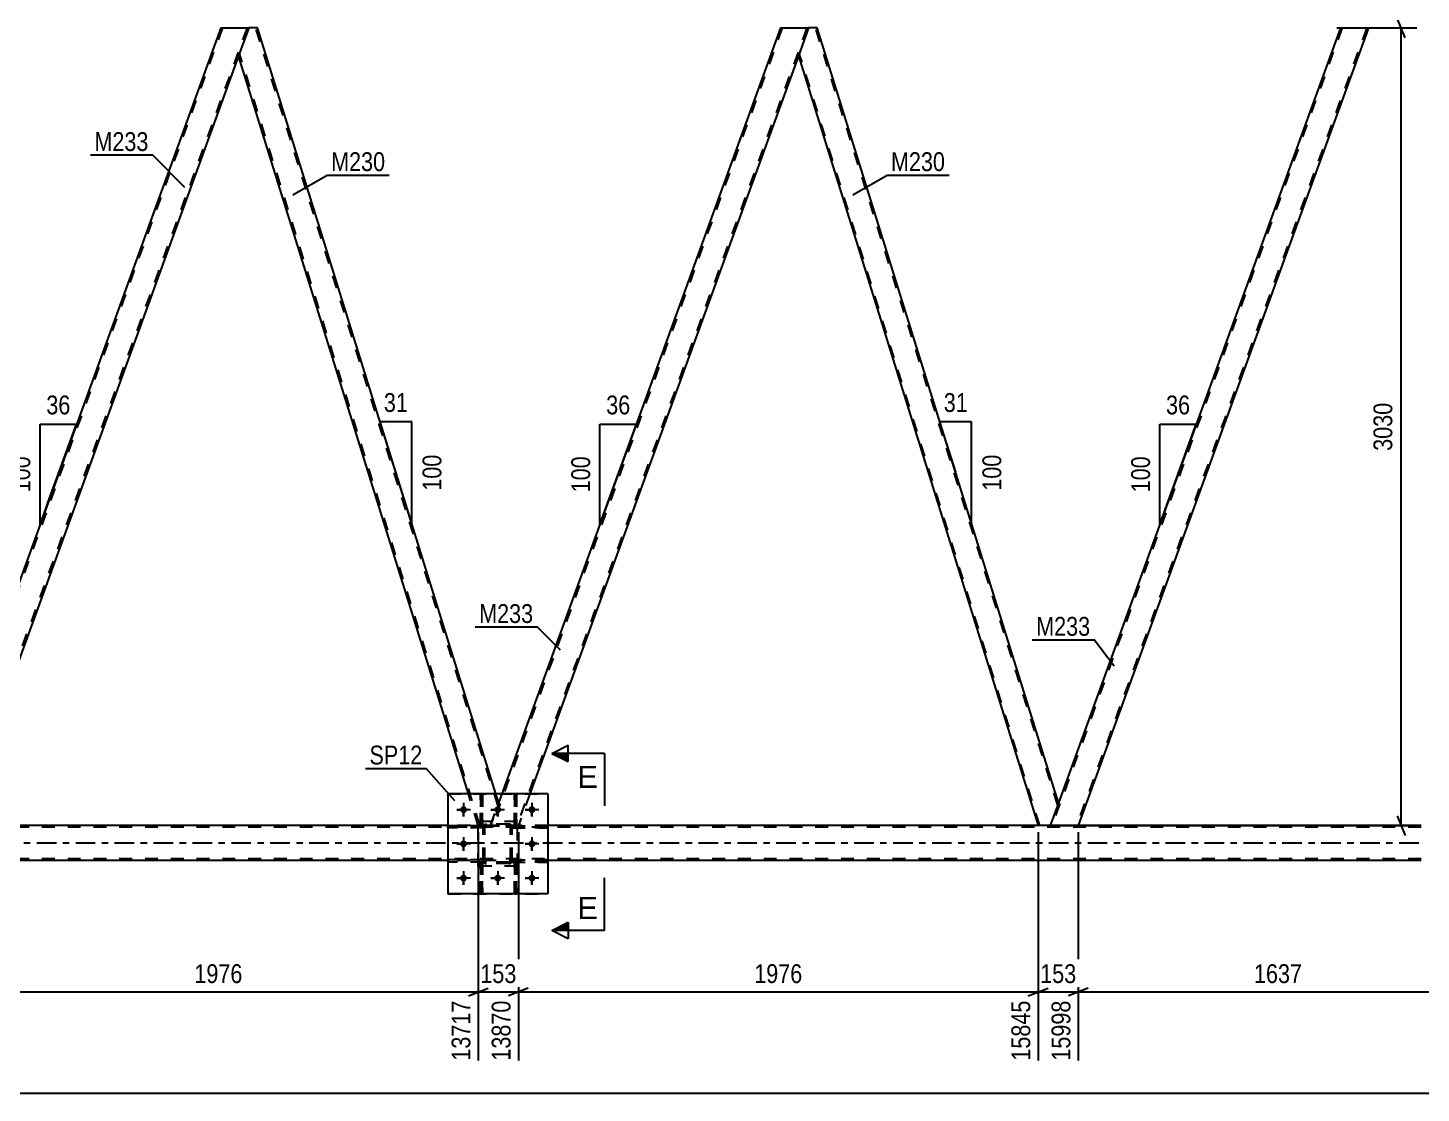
# Model space of a CAD drawing. Header units: millimetres. Extents: x 0 to 841, y 0 to 594.
# Drawn here: x 514.8 to 726.7, y 279.2 to 441 of the extents above; entities that cross this region are included whole.
import ezdxf

# ---------------------------------------------------------------- set-up
doc = ezdxf.new("R2010")
doc.units = ezdxf.units.MM
doc.linetypes.add('DXK_LINE_DOT2', pattern=[3.9198, 1.9599, -1.9599])
doc.linetypes.add('DXK_LINE_DOT3', pattern=[5.9187, 2.979, -0.9799, 0.9799, -0.9799])
doc.styles.add('Arial', font='ARIAL.TTF', dxfattribs={"height": 0.2})
doc.styles.add('Arial Narrow', font='ARIALN.TTF', dxfattribs={"height": 0.2})

# ---------------------------------------------------------------- blocks, each defined once
blk = doc.blocks.new('Part-247305199-4695 - 4629')
at = {"color": 7, "linetype": 'DXK_LINE_DOT2'}
for p, q in [((584.4, 320), (584.58, 320.03)), ((584.58, 320.03), (584.4, 320)), ((588.02, 320.03), (584.58, 320.03)), ((588.02, 320.03), (588.2, 320)), ((588.2, 320), (588.02, 320.03)), ((584.1, 319.55), (584.14, 319.74)), ((584.14, 319.74), (584.1, 319.55)), ((584.1, 314.51), (584.1, 319.55)), ((584.34, 319.55), (584.36, 319.65)), ((584.34, 314.51), (584.34, 319.55)), ((584.36, 319.65), (584.41, 319.72)), ((584.41, 319.72), (584.49, 319.77)), ((584.49, 319.77), (584.58, 319.79)), ((584.58, 319.79), (588.02, 319.79)), ((588.02, 319.79), (588.11, 319.77)), ((588.11, 319.77), (588.19, 319.72)), ((588.19, 319.72), (588.24, 319.65)), ((588.24, 319.65), (588.26, 319.55)), ((588.26, 314.51), (588.26, 319.55)), ((588.46, 319.74), (588.5, 319.55)), ((588.5, 319.55), (588.46, 319.74)), ((588.5, 314.51), (588.5, 319.55)), ((584.14, 314.33), (584.1, 314.51)), ((584.1, 314.51), (584.14, 314.33)), ((584.36, 314.42), (584.34, 314.51)), ((584.41, 314.34), (584.36, 314.42)), ((584.58, 314.03), (584.4, 314.07)), ((584.4, 314.07), (584.58, 314.03)), ((584.49, 314.29), (584.41, 314.34)), ((584.58, 314.27), (584.49, 314.29)), ((588.02, 314.27), (584.58, 314.27)), ((588.02, 314.03), (584.58, 314.03)), ((588.11, 314.29), (588.02, 314.27)), ((588.2, 314.07), (588.02, 314.03)), ((588.02, 314.03), (588.2, 314.07)), ((588.19, 314.34), (588.11, 314.29)), ((588.24, 314.42), (588.19, 314.34)), ((588.26, 314.51), (588.24, 314.42)), ((588.5, 314.51), (588.46, 314.33)), ((588.46, 314.33), (588.5, 314.51))]:
    blk.add_line(p, q, dxfattribs=at)
at = {"color": 7, "linetype": 'DXK_LINE_DOT3'}
blk.add_line((586.3, 317.03), (586.3, 317.03), dxfattribs=at)
at = {"color": 7, "linetype": 'DXK_LINE_DOT2'}
for centre, start, end in [((584.58, 319.55), 112.5, 157.5), ((584.58, 319.55), 112.5, 157.5), ((588.02, 319.55), 22.5, 67.5), ((588.02, 319.55), 22.5, 67.5), ((584.58, 314.51), 202.5, 247.5), ((584.58, 314.51), 202.5, 247.5), ((588.02, 314.51), 292.5, 337.5), ((588.02, 314.51), 292.5, 337.5)]:
    blk.add_arc(centre, 0.48, start, end, dxfattribs=at)
blk = doc.blocks.new('Part-247305199-4654 - 4629')
at = {"color": 7, "linetype": 'DXK_LINE_DOT2'}
for p, q in [((584.1, 314.59), (578.7, 314.59)), ((578.7, 314.59), (578.7, 314.27)), ((584.1, 314.27), (578.7, 314.27)), ((583.5, 314.27), (583.5, 314.59)), ((584.1, 314.27), (584.1, 314.59))]:
    blk.add_line(p, q, dxfattribs=at)
blk = doc.blocks.new('Part-247305199-4666 - 4629')
at = {"color": 7, "linetype": 'DXK_LINE_DOT2'}
for p, q in [((584.4, 320), (584.58, 320.03)), ((584.58, 320.03), (584.4, 320)), ((588.02, 320.03), (584.58, 320.03)), ((588.02, 320.03), (588.2, 320)), ((588.2, 320), (588.02, 320.03)), ((584.1, 319.55), (584.14, 319.74)), ((584.14, 319.74), (584.1, 319.55)), ((584.1, 314.51), (584.1, 319.55)), ((584.34, 319.55), (584.36, 319.65)), ((584.34, 314.51), (584.34, 319.55)), ((584.36, 319.65), (584.41, 319.72)), ((584.41, 319.72), (584.49, 319.77)), ((584.49, 319.77), (584.58, 319.79)), ((584.58, 319.79), (588.02, 319.79)), ((588.02, 319.79), (588.11, 319.77)), ((588.11, 319.77), (588.19, 319.72)), ((588.19, 319.72), (588.24, 319.65)), ((588.24, 319.65), (588.26, 319.55)), ((588.26, 314.51), (588.26, 319.55)), ((588.46, 319.74), (588.5, 319.55)), ((588.5, 319.55), (588.46, 319.74)), ((588.5, 314.51), (588.5, 319.55)), ((584.14, 314.33), (584.1, 314.51)), ((584.1, 314.51), (584.14, 314.33)), ((584.36, 314.42), (584.34, 314.51)), ((584.41, 314.34), (584.36, 314.42)), ((584.58, 314.03), (584.4, 314.07)), ((584.4, 314.07), (584.58, 314.03)), ((584.49, 314.29), (584.41, 314.34)), ((584.58, 314.27), (584.49, 314.29)), ((588.02, 314.27), (584.58, 314.27)), ((588.02, 314.03), (584.58, 314.03)), ((588.11, 314.29), (588.02, 314.27)), ((588.2, 314.07), (588.02, 314.03)), ((588.02, 314.03), (588.2, 314.07)), ((588.19, 314.34), (588.11, 314.29)), ((588.24, 314.42), (588.19, 314.34)), ((588.26, 314.51), (588.24, 314.42)), ((588.5, 314.51), (588.46, 314.33)), ((588.46, 314.33), (588.5, 314.51))]:
    blk.add_line(p, q, dxfattribs=at)
at = {"color": 7, "linetype": 'DXK_LINE_DOT3'}
blk.add_line((586.3, 317.03), (586.3, 317.03), dxfattribs=at)
at = {"color": 7, "linetype": 'DXK_LINE_DOT2'}
for centre, start, end in [((584.58, 319.55), 112.5, 157.5), ((584.58, 319.55), 112.5, 157.5), ((588.02, 319.55), 22.5, 67.5), ((588.02, 319.55), 22.5, 67.5), ((584.58, 314.51), 202.5, 247.5), ((584.58, 314.51), 202.5, 247.5), ((588.02, 314.51), 292.5, 337.5), ((588.02, 314.51), 292.5, 337.5)]:
    blk.add_arc(centre, 0.48, start, end, dxfattribs=at)
blk = doc.blocks.new('Part-247305199-4667 - 4629')
at = {"color": 7, "linetype": 'DXK_LINE_DOT2'}
for p, q in [((589.3, 320.43), (583.3, 320.43)), ((583.3, 313.63), (583.3, 320.43)), ((589.3, 313.63), (589.3, 320.43)), ((589.3, 313.63), (583.3, 313.63))]:
    blk.add_line(p, q, dxfattribs=at)
blk = doc.blocks.new('Part-247305199-4684 - 4629')
at = {"color": 7, "linetype": 'DXK_LINE_DOT2'}
for p, q in [((583.65, 309.43), (583.65, 314.27)), ((583.65, 314.27), (583.97, 314.27)), ((583.65, 313.67), (583.97, 313.67)), ((583.97, 314.27), (583.97, 309.43)), ((583.97, 309.43), (583.65, 309.43))]:
    blk.add_line(p, q, dxfattribs=at)
blk = doc.blocks.new('Part-247305199-4687 - 4629')
at = {"color": 7, "linetype": 'DXK_LINE_DOT2'}
for p, q in [((588.85, 309.43), (588.85, 314.27)), ((588.85, 314.27), (589.17, 314.27)), ((588.85, 313.67), (589.17, 313.67)), ((589.17, 314.27), (589.17, 309.43)), ((589.17, 309.43), (588.85, 309.43))]:
    blk.add_line(p, q, dxfattribs=at)
blk = doc.blocks.new('Part-247305199-4690 - 4629')
at = {"color": 7, "linetype": 'DXK_LINE_DOT2'}
for p, q in [((583.65, 319.79), (583.65, 324.63)), ((583.65, 324.63), (583.97, 324.63)), ((583.97, 324.63), (583.97, 319.79)), ((583.65, 320.39), (583.97, 320.39)), ((583.97, 319.79), (583.65, 319.79))]:
    blk.add_line(p, q, dxfattribs=at)
blk = doc.blocks.new('Part-247305199-4693 - 4629')
at = {"color": 7, "linetype": 'DXK_LINE_DOT2'}
for p, q in [((588.85, 319.79), (588.85, 324.63)), ((588.85, 324.63), (589.17, 324.63)), ((589.17, 324.63), (589.17, 319.79)), ((588.85, 320.39), (589.17, 320.39)), ((589.17, 319.79), (588.85, 319.79))]:
    blk.add_line(p, q, dxfattribs=at)
blk = doc.blocks.new('Part-247305199-4694 - 4629')
at = {"color": 7, "linetype": 'DXK_LINE_DOT2'}
for p, q in [((589.3, 320.43), (583.3, 320.43)), ((583.3, 313.63), (583.3, 320.43)), ((589.3, 313.63), (589.3, 320.43)), ((589.3, 313.63), (583.3, 313.63))]:
    blk.add_line(p, q, dxfattribs=at)
blk = doc.blocks.new('Part-247305199-4746 - 4629')
at = {"color": 7, "linetype": 'DXK_LINE_DOT2'}
for p, q in [((589.17, 314.27), (588.85, 314.27)), ((588.85, 314.27), (588.85, 309.43)), ((588.85, 313.67), (589.17, 313.67)), ((589.17, 309.43), (589.17, 314.27)), ((588.85, 309.43), (589.17, 309.43))]:
    blk.add_line(p, q, dxfattribs=at)
blk = doc.blocks.new('Part-247305199-4902 - 4629')
at = {"color": 7, "linetype": 'DXK_LINE_DOT2'}
for p, q in [((583.97, 314.27), (583.65, 314.27)), ((583.65, 314.27), (583.65, 309.43)), ((583.65, 313.67), (583.97, 313.67)), ((583.97, 309.43), (583.97, 314.27)), ((583.65, 309.43), (583.97, 309.43))]:
    blk.add_line(p, q, dxfattribs=at)
blk = doc.blocks.new('Bolt-247305199-4782 - 4629')
at = {"color": 1, "linetype": 'Continuous'}
for p, q in [((580.06, 322.23), (580.75, 322.23)), ((581.1, 323.27), (581.1, 322.58)), ((582.14, 322.23), (581.45, 322.23)), ((585.26, 322.23), (585.95, 322.23)), ((586.3, 323.27), (586.3, 322.58)), ((587.34, 322.23), (586.65, 322.23)), ((590.46, 322.23), (591.15, 322.23)), ((591.5, 323.27), (591.5, 322.58)), ((592.54, 322.23), (591.85, 322.23)), ((581.1, 321.19), (581.1, 321.89)), ((586.3, 321.19), (586.3, 321.89)), ((591.5, 321.19), (591.5, 321.89)), ((581.1, 318.07), (581.1, 317.38)), ((591.5, 318.07), (591.5, 317.38)), ((580.06, 317.03), (580.75, 317.03)), ((581.1, 315.99), (581.1, 316.69)), ((582.14, 317.03), (581.45, 317.03)), ((590.46, 317.03), (591.15, 317.03)), ((591.5, 315.99), (591.5, 316.69)), ((592.54, 317.03), (591.85, 317.03)), ((580.06, 311.83), (580.75, 311.83)), ((581.1, 312.87), (581.1, 312.18)), ((581.1, 310.79), (581.1, 311.49)), ((582.14, 311.83), (581.45, 311.83)), ((585.26, 311.83), (585.95, 311.83)), ((586.3, 312.87), (586.3, 312.18)), ((586.3, 310.79), (586.3, 311.49)), ((587.34, 311.83), (586.65, 311.83)), ((590.46, 311.83), (591.15, 311.83)), ((591.5, 312.87), (591.5, 312.18)), ((591.5, 310.79), (591.5, 311.49)), ((592.54, 311.83), (591.85, 311.83))]:
    blk.add_line(p, q, dxfattribs=at)
blk = doc.blocks.new('Bolt-247305199-4783 - 4629')
at = {"linetype": 'Continuous'}
for points in [[(581.62, 322.23, -1), (580.58, 322.23, -1)], [(586.82, 322.23, -1), (585.78, 322.23, -1)], [(592.02, 322.23, -1), (590.98, 322.23, -1)], [(581.62, 317.03, -1), (580.58, 317.03, -1)], [(592.02, 317.03, -1), (590.98, 317.03, -1)], [(581.62, 311.83, -1), (580.58, 311.83, -1)], [(586.82, 311.83, -1), (585.78, 311.83, -1)], [(592.02, 311.83, -1), (590.98, 311.83, -1)]]:
    blk.add_hatch(color=1, dxfattribs=at).paths.add_polyline_path(points)
at = {"color": 1, "linetype": 'Continuous'}
for p, q in [((582.14, 322.23), (580.06, 322.23)), ((581.1, 323.27), (581.1, 321.19)), ((587.34, 322.23), (585.26, 322.23)), ((586.3, 323.27), (586.3, 321.19)), ((592.54, 322.23), (590.46, 322.23)), ((591.5, 323.27), (591.5, 321.19)), ((581.1, 318.07), (581.1, 315.99)), ((591.5, 318.07), (591.5, 315.99)), ((582.14, 317.03), (580.06, 317.03)), ((592.54, 317.03), (590.46, 317.03)), ((582.14, 311.83), (580.06, 311.83)), ((581.1, 312.87), (581.1, 310.79)), ((587.34, 311.83), (585.26, 311.83)), ((586.3, 312.87), (586.3, 310.79)), ((592.54, 311.83), (590.46, 311.83)), ((591.5, 312.87), (591.5, 310.79))]:
    blk.add_line(p, q, dxfattribs=at)
blk = doc.blocks.new('Part-247305199-4790 - 4629')
at = {"color": 7, "linetype": 'DXK_LINE_DOT2'}
for p, q in [((588.5, 319.47), (588.5, 319.79)), ((588.5, 319.79), (593.9, 319.79)), ((593.9, 319.47), (588.5, 319.47)), ((589.1, 319.47), (589.1, 319.79)), ((593.9, 319.79), (593.9, 319.47))]:
    blk.add_line(p, q, dxfattribs=at)
blk = doc.blocks.new('Part-247305199-4904 - 4629')
at = {"color": 7, "linetype": 'DXK_LINE_DOT2'}
for p, q in [((593.9, 314.59), (588.5, 314.59)), ((588.5, 314.59), (588.5, 314.27)), ((588.5, 314.27), (593.9, 314.27)), ((589.1, 314.27), (589.1, 314.59)), ((593.9, 314.27), (593.9, 314.59))]:
    blk.add_line(p, q, dxfattribs=at)
blk = doc.blocks.new('Part-247305199-4791 - 4629')
at = {"color": 7, "linetype": 'DXK_LINE_DOT2'}
for p, q in [((588.5, 314.27), (588.5, 314.59)), ((588.5, 314.59), (593.9, 314.59)), ((593.9, 314.27), (588.5, 314.27)), ((589.1, 314.27), (589.1, 314.59)), ((593.9, 314.59), (593.9, 314.27))]:
    blk.add_line(p, q, dxfattribs=at)
blk = doc.blocks.new('Part-247305199-4792 - 4629')
at = {"color": 7, "linetype": 'DXK_LINE_DOT2'}
for p, q in [((584.1, 319.79), (578.7, 319.79)), ((578.7, 319.47), (578.7, 319.79)), ((584.1, 319.47), (578.7, 319.47)), ((583.5, 319.47), (583.5, 319.79)), ((584.1, 319.79), (584.1, 319.47))]:
    blk.add_line(p, q, dxfattribs=at)
blk = doc.blocks.new('Part-247305199-4914 - 4629')
at = {"color": 2, "linetype": 'Continuous'}
for p, q in [((548.43, 441.03), (546.88, 436.78)), ((549.74, 441.03), (548.43, 441.03)), ((586.03, 324.63), (549.74, 441.03)), ((581.84, 324.63), (546.88, 436.78))]:
    blk.add_line(p, q, dxfattribs=at)
at = {"color": 7, "linetype": 'DXK_LINE_DOT2'}
for p, q in [((586.31, 322.91), (549.49, 441.03)), ((583.59, 319.81), (547.02, 437.15)), ((583.34, 319.81), (581.84, 324.63)), ((586.45, 323.28), (586.03, 324.63)), ((585.18, 319.81), (586.45, 323.28)), ((583.34, 319.81), (585.18, 319.81))]:
    blk.add_line(p, q, dxfattribs=at)
blk = doc.blocks.new('Part-247305199-4793 - 4629')
at = {"color": 7, "linetype": 'DXK_LINE_DOT2'}
for p, q in [((584.1, 314.59), (578.7, 314.59)), ((578.7, 314.27), (578.7, 314.59)), ((584.1, 314.27), (578.7, 314.27)), ((583.5, 314.27), (583.5, 314.59)), ((584.1, 314.59), (584.1, 314.27))]:
    blk.add_line(p, q, dxfattribs=at)
blk = doc.blocks.new('Part-247305199-4796 - 4629')
at = {"color": 7, "linetype": 'DXK_LINE_DOT2'}
for p, q in [((588.85, 324.63), (588.85, 319.79)), ((589.17, 324.63), (588.85, 324.63)), ((589.17, 319.79), (589.17, 324.63)), ((588.85, 320.39), (589.17, 320.39)), ((588.85, 319.79), (589.17, 319.79))]:
    blk.add_line(p, q, dxfattribs=at)
blk = doc.blocks.new('Part-247305199-4799 - 4629')
at = {"color": 7, "linetype": 'DXK_LINE_DOT2'}
for p, q in [((583.65, 324.63), (583.65, 319.79)), ((583.97, 324.63), (583.65, 324.63)), ((583.97, 319.79), (583.97, 324.63)), ((583.65, 320.39), (583.97, 320.39)), ((583.65, 319.79), (583.97, 319.79))]:
    blk.add_line(p, q, dxfattribs=at)
blk = doc.blocks.new('Part-247305199-4804 - 4629')
at = {"color": 7, "linetype": 'DXK_LINE_DOT2'}
for p, q in [((726.7, 319.57), (66.38, 319.57)), ((593.9, 319.81), (578.7, 319.81)), ((726.7, 314.77), (66.38, 314.77)), ((593.9, 314.53), (578.7, 314.53))]:
    blk.add_line(p, q, dxfattribs=at)
at = {"color": 2, "linetype": 'Continuous'}
for p, q in [((578.7, 319.81), (338.49, 319.81)), ((726.7, 319.81), (593.9, 319.81)), ((578.7, 314.53), (338.49, 314.53)), ((726.7, 314.53), (593.9, 314.53))]:
    blk.add_line(p, q, dxfattribs=at)
at = {"color": 7, "linetype": 'DXK_LINE_DOT3'}
blk.add_line((66.38, 317.17), (726.7, 317.17), dxfattribs=at)
blk = doc.blocks.new('Part-247305199-4815 - 4629')
at = {"color": 7, "linetype": 'DXK_LINE_DOT2'}
for p, q in [((578.7, 324.63), (593.9, 324.63)), ((578.7, 324.63), (578.7, 309.43)), ((593.9, 324.63), (593.9, 309.43)), ((578.7, 309.43), (593.9, 309.43))]:
    blk.add_line(p, q, dxfattribs=at)
blk = doc.blocks.new('Part-247305199-4820 - 4629')
at = {"color": 2, "linetype": 'Continuous'}
for p, q in [((593.9, 324.63), (578.7, 324.63)), ((578.7, 324.63), (578.7, 309.43)), ((593.9, 324.63), (593.9, 309.43)), ((593.9, 309.43), (578.7, 309.43))]:
    blk.add_line(p, q, dxfattribs=at)
blk = doc.blocks.new('Part-247305199-4848 - 4629')
at = {"color": 7, "linetype": 'DXK_LINE_DOT2'}
for p, q in [((714.69, 441.03), (670.57, 319.81)), ((718.44, 441.03), (674.32, 319.81)), ((671.58, 323.28), (670.32, 319.81)), ((674.57, 319.81), (670.32, 319.81))]:
    blk.add_line(p, q, dxfattribs=at)
at = {"color": 2, "linetype": 'Continuous'}
for p, q in [((714.44, 441.03), (671.58, 323.28)), ((718.7, 441.03), (674.57, 319.81)), ((714.44, 441.03), (718.7, 441.03))]:
    blk.add_line(p, q, dxfattribs=at)
blk = doc.blocks.new('Part-247305199-4853 - 4629')
at = {"color": 2, "linetype": 'Continuous'}
for p, q in [((633.56, 441.03), (632.01, 436.78)), ((634.88, 441.03), (633.56, 441.03)), ((671.58, 323.28), (634.88, 441.03)), ((632.01, 436.78), (668.47, 319.81)), ((671.31, 322.54), (670.32, 319.81)), ((671.58, 323.28), (671.31, 322.54))]:
    blk.add_line(p, q, dxfattribs=at)
at = {"color": 7, "linetype": 'DXK_LINE_DOT2'}
for p, q in [((671.45, 322.91), (634.63, 441.03)), ((668.72, 319.81), (632.15, 437.15)), ((671.56, 323.22), (671.31, 322.54)), ((670.32, 319.81), (668.47, 319.81))]:
    blk.add_line(p, q, dxfattribs=at)
blk = doc.blocks.new('Part-247305199-4872 - 4629')
at = {"color": 7, "linetype": 'DXK_LINE_DOT2'}
for p, q in [((629.56, 441.03), (585.44, 319.81)), ((633.31, 441.03), (589.19, 319.81)), ((633.56, 441.03), (632.01, 436.78)), ((586.94, 324.63), (585.18, 319.81)), ((591.2, 324.63), (589.44, 319.81)), ((589.44, 319.81), (585.18, 319.81))]:
    blk.add_line(p, q, dxfattribs=at)
at = {"color": 2, "linetype": 'Continuous'}
for p, q in [((629.3, 441.03), (586.94, 324.63)), ((629.3, 441.03), (633.56, 441.03)), ((632.01, 436.78), (591.2, 324.63))]:
    blk.add_line(p, q, dxfattribs=at)
blk = doc.blocks.new('Part-247305199-4903 - 4629')
at = {"color": 7, "linetype": 'DXK_LINE_DOT2'}
for p, q in [((593.9, 319.79), (588.5, 319.79)), ((588.5, 319.79), (588.5, 319.47)), ((588.5, 319.47), (593.9, 319.47)), ((589.1, 319.47), (589.1, 319.79)), ((593.9, 319.47), (593.9, 319.79))]:
    blk.add_line(p, q, dxfattribs=at)
blk = doc.blocks.new('Part-247305199-4905 - 4629')
at = {"color": 7, "linetype": 'DXK_LINE_DOT2'}
for p, q in [((584.1, 319.79), (578.7, 319.79)), ((578.7, 319.79), (578.7, 319.47)), ((584.1, 319.47), (578.7, 319.47)), ((583.5, 319.47), (583.5, 319.79)), ((584.1, 319.47), (584.1, 319.79))]:
    blk.add_line(p, q, dxfattribs=at)
blk = doc.blocks.new('Part-247305199-4919 - 4629')
at = {"color": 7, "linetype": 'DXK_LINE_DOT2'}
for p, q in [((544.43, 441.03), (500.31, 319.81)), ((548.17, 441.03), (504.05, 319.81)), ((548.43, 441.03), (546.88, 436.78)), ((501.31, 323.28), (500.05, 319.81)), ((504.31, 319.81), (500.05, 319.81))]:
    blk.add_line(p, q, dxfattribs=at)
at = {"color": 2, "linetype": 'Continuous'}
for p, q in [((544.17, 441.03), (501.31, 323.28)), ((544.17, 441.03), (548.43, 441.03)), ((546.88, 436.78), (504.31, 319.81))]:
    blk.add_line(p, q, dxfattribs=at)
blk = doc.blocks.new('StraightDimension-247305199-54462 - 4629')
at = {"color": 7, "linetype": 'Continuous'}
for p, q in [((674.57, 318.81), (674.57, 284.09)), ((735.32, 313.53), (735.32, 284.09)), ((676.07, 295.13), (673.07, 293.93)), ((674.57, 294.53), (735.32, 294.53)), ((733.82, 293.93), (736.82, 295.13))]:
    blk.add_line(p, q, dxfattribs=at)
at = {"color": 0}
blk.add_wipeout([(709.2, 295.28), (709.2, 299.48), (700.69, 299.48), (700.69, 295.28)], dxfattribs=at)
at = {"color": 0, "linetype": 'Continuous'}
blk.add_wipeout([(734.72, 293.83), (730.52, 293.83), (730.52, 283.49), (734.72, 283.49)], dxfattribs=at)
at = {"color": 3, "style": 'Arial Narrow'}
blk.add_text('1637', height=2.863, dxfattribs=at).set_placement((701.29, 295.88))
at = {"color": 3, "linetype": 'Continuous', "style": 'Arial Narrow'}
blk.add_text('17635', height=2.863, rotation=90.0002, dxfattribs=at).set_placement((734.12, 284.09))
blk = doc.blocks.new('AngleDimension-247305199-54437 - 4629')
at = {"color": 7, "linetype": 'Continuous'}
for p, q in [((686.98, 380.8), (692.52, 380.8)), ((686.98, 365.58), (692.52, 380.8)), ((686.98, 365.58), (686.98, 380.8)), ((688.17, 368.86), (692.52, 380.8))]:
    blk.add_line(p, q, dxfattribs=at)
at = {"color": 0}
for points in [[(692.18, 381.7), (692.18, 385.9), (687.32, 385.9), (687.32, 381.7)], [(686.08, 376.53), (681.88, 376.53), (681.88, 369.85), (686.08, 369.85)]]:
    blk.add_wipeout(points, dxfattribs=at)
at = {"color": 3, "style": 'Arial Narrow'}
blk.add_text('36', height=2.863, dxfattribs=at).set_placement((687.92, 382.3))
blk.add_text('100', height=2.863, rotation=90.0002, dxfattribs=at).set_placement((685.48, 370.45))
blk = doc.blocks.new('AngleDimension-247305199-54407 - 4629')
at = {"color": 7, "linetype": 'Continuous'}
for p, q in [((655.93, 373.51), (653.54, 381.17)), ((658.36, 381.17), (653.54, 381.17)), ((658.36, 365.71), (653.54, 381.17)), ((658.36, 365.71), (658.36, 381.17))]:
    blk.add_line(p, q, dxfattribs=at)
at = {"color": 0}
for points in [[(658.37, 382.07), (658.37, 386.27), (653.52, 386.27), (653.52, 382.07)], [(663.46, 376.78), (659.26, 376.78), (659.26, 370.1), (663.46, 370.1)]]:
    blk.add_wipeout(points, dxfattribs=at)
at = {"color": 3, "style": 'Arial Narrow'}
blk.add_text('31', height=2.863, dxfattribs=at).set_placement((654.12, 382.67))
blk.add_text('100', height=2.863, rotation=90.0002, dxfattribs=at).set_placement((662.86, 370.7))
blk = doc.blocks.new('StraightDimension-247305199-54463 - 4629')
at = {"color": 7, "linetype": 'Continuous'}
for p, q in [((668.47, 318.81), (668.47, 284.09)), ((674.57, 318.81), (674.57, 284.09)), ((666.97, 293.93), (669.97, 295.13)), ((668.47, 294.53), (674.57, 294.53)), ((676.07, 295.13), (673.07, 293.93))]:
    blk.add_line(p, q, dxfattribs=at)
at = {"color": 0}
blk.add_wipeout([(674.87, 295.28), (674.87, 299.48), (668.18, 299.48), (668.18, 295.28)], dxfattribs=at)
at = {"color": 0, "linetype": 'Continuous'}
blk.add_wipeout([(673.97, 293.83), (669.77, 293.83), (669.77, 283.49), (673.97, 283.49)], dxfattribs=at)
at = {"color": 3, "style": 'Arial Narrow'}
blk.add_text('153', height=2.863, dxfattribs=at).set_placement((668.78, 295.88))
at = {"color": 3, "linetype": 'Continuous', "style": 'Arial Narrow'}
blk.add_text('15998', height=2.863, rotation=90.0002, dxfattribs=at).set_placement((673.37, 284.09))
blk = doc.blocks.new('StraightDimension-247305199-5794 - 4629')
at = {"color": 7, "linetype": 'Continuous'}
blk.add_line((57.12, 279.16), (781.63, 279.16), dxfattribs=at)
blk = doc.blocks.new('AngleDimension-247305199-54409 - 4629')
at = {"color": 7, "linetype": 'Continuous'}
for p, q in [((601.84, 380.8), (607.38, 380.8)), ((601.84, 365.58), (607.38, 380.8)), ((601.84, 365.58), (601.84, 380.8)), ((603.04, 368.86), (607.38, 380.8))]:
    blk.add_line(p, q, dxfattribs=at)
at = {"color": 0}
for points in [[(607.04, 381.7), (607.04, 385.9), (602.19, 385.9), (602.19, 381.7)], [(600.94, 376.53), (596.74, 376.53), (596.74, 369.85), (600.94, 369.85)]]:
    blk.add_wipeout(points, dxfattribs=at)
at = {"color": 3, "style": 'Arial Narrow'}
blk.add_text('36', height=2.863, dxfattribs=at).set_placement((602.79, 382.3))
blk.add_text('100', height=2.863, rotation=90.0002, dxfattribs=at).set_placement((600.34, 370.45))
blk = doc.blocks.new('StraightDimension-247305199-54464 - 4629')
at = {"color": 7, "linetype": 'Continuous'}
for p, q in [((589.44, 318.81), (589.44, 284.09)), ((668.47, 318.81), (668.47, 284.09)), ((590.94, 295.13), (587.94, 293.93)), ((589.44, 294.53), (668.47, 294.53)), ((666.97, 293.93), (669.97, 295.13))]:
    blk.add_line(p, q, dxfattribs=at)
at = {"color": 0}
blk.add_wipeout([(633.21, 295.28), (633.21, 299.48), (624.7, 299.48), (624.7, 295.28)], dxfattribs=at)
at = {"color": 0, "linetype": 'Continuous'}
blk.add_wipeout([(667.87, 293.83), (663.67, 293.83), (663.67, 283.49), (667.87, 283.49)], dxfattribs=at)
at = {"color": 3, "style": 'Arial Narrow'}
blk.add_text('1976', height=2.863, dxfattribs=at).set_placement((625.3, 295.88))
at = {"color": 3, "linetype": 'Continuous', "style": 'Arial Narrow'}
blk.add_text('15845', height=2.863, rotation=90.0002, dxfattribs=at).set_placement((667.27, 284.09))
blk = doc.blocks.new('StraightDimension-247305199-5021 - 4629')
at = {"color": 7, "linetype": 'Continuous'}
for p, q in [((713.9, 441.03), (726.07, 441.03)), ((724.27, 439.53), (723.07, 442.53)), ((723.67, 319.81), (723.67, 441.03)), ((723.07, 321.31), (724.27, 318.31)), ((669.78, 319.81), (726.07, 319.81))]:
    blk.add_line(p, q, dxfattribs=at)
at = {"color": 0}
blk.add_wipeout([(722.92, 384.68), (718.72, 384.68), (718.72, 376.16), (722.92, 376.16)], dxfattribs=at)
at = {"color": 3, "style": 'Arial Narrow'}
blk.add_text('3030', height=2.863, rotation=90.0002, dxfattribs=at).set_placement((722.32, 376.76))
blk = doc.blocks.new('AngleDimension-247305199-54379 - 4629')
at = {"color": 7, "linetype": 'Continuous'}
for p, q in [((570.79, 373.51), (568.4, 381.17)), ((573.22, 381.17), (568.4, 381.17)), ((573.22, 365.71), (568.4, 381.17)), ((573.22, 365.71), (573.22, 381.17))]:
    blk.add_line(p, q, dxfattribs=at)
at = {"color": 0}
for points in [[(573.24, 382.07), (573.24, 386.27), (568.38, 386.27), (568.38, 382.07)], [(578.32, 376.78), (574.12, 376.78), (574.12, 370.1), (578.32, 370.1)]]:
    blk.add_wipeout(points, dxfattribs=at)
at = {"color": 3, "style": 'Arial Narrow'}
blk.add_text('31', height=2.863, dxfattribs=at).set_placement((568.98, 382.67))
blk.add_text('100', height=2.863, rotation=90.0002, dxfattribs=at).set_placement((577.72, 370.7))
blk = doc.blocks.new('AngleDimension-247305199-54381 - 4629')
at = {"color": 7, "linetype": 'Continuous'}
for p, q in [((516.71, 380.8), (522.25, 380.8)), ((516.71, 365.58), (522.25, 380.8)), ((516.71, 365.58), (516.71, 380.8)), ((517.9, 368.86), (522.25, 380.8))]:
    blk.add_line(p, q, dxfattribs=at)
at = {"color": 0}
for points in [[(521.91, 381.7), (521.91, 385.9), (517.05, 385.9), (517.05, 381.7)], [(515.81, 376.53), (511.61, 376.53), (511.61, 369.85), (515.81, 369.85)]]:
    blk.add_wipeout(points, dxfattribs=at)
at = {"color": 3, "style": 'Arial Narrow'}
blk.add_text('36', height=2.863, dxfattribs=at).set_placement((517.65, 382.3))
blk.add_text('100', height=2.863, rotation=90.0002, dxfattribs=at).set_placement((515.21, 370.45))
blk = doc.blocks.new('StraightDimension-247305199-54465 - 4629')
at = {"color": 7, "linetype": 'Continuous'}
for p, q in [((583.34, 318.81), (583.34, 284.09)), ((589.44, 318.81), (589.44, 284.09)), ((581.84, 293.93), (584.84, 295.13)), ((583.34, 294.53), (589.44, 294.53)), ((590.94, 295.13), (587.94, 293.93))]:
    blk.add_line(p, q, dxfattribs=at)
at = {"color": 0}
blk.add_wipeout([(589.73, 295.28), (589.73, 299.48), (583.05, 299.48), (583.05, 295.28)], dxfattribs=at)
at = {"color": 0, "linetype": 'Continuous'}
blk.add_wipeout([(588.84, 293.83), (584.64, 293.83), (584.64, 283.49), (588.84, 283.49)], dxfattribs=at)
at = {"color": 3, "style": 'Arial Narrow'}
blk.add_text('153', height=2.863, dxfattribs=at).set_placement((583.65, 295.88))
at = {"color": 3, "linetype": 'Continuous', "style": 'Arial Narrow'}
blk.add_text('13870', height=2.863, rotation=90.0002, dxfattribs=at).set_placement((588.24, 284.09))
blk = doc.blocks.new('StraightDimension-247305199-54466 - 4629')
at = {"color": 7, "linetype": 'Continuous'}
for p, q in [((504.31, 318.81), (504.31, 284.09)), ((583.34, 318.81), (583.34, 284.09)), ((505.81, 295.13), (502.81, 293.93)), ((504.31, 294.53), (583.34, 294.53)), ((581.84, 293.93), (584.84, 295.13))]:
    blk.add_line(p, q, dxfattribs=at)
at = {"color": 0}
blk.add_wipeout([(548.08, 295.28), (548.08, 299.48), (539.57, 299.48), (539.57, 295.28)], dxfattribs=at)
at = {"color": 0, "linetype": 'Continuous'}
blk.add_wipeout([(582.74, 293.83), (578.54, 293.83), (578.54, 283.49), (582.74, 283.49)], dxfattribs=at)
at = {"color": 3, "style": 'Arial Narrow'}
blk.add_text('1976', height=2.863, dxfattribs=at).set_placement((540.17, 295.88))
at = {"color": 3, "linetype": 'Continuous', "style": 'Arial Narrow'}
blk.add_text('13717', height=2.863, rotation=90.0002, dxfattribs=at).set_placement((582.14, 284.09))
blk = doc.blocks.new('Mark-247305199-54201 - 4629')
at = {"color": 0}
blk.add_wipeout([(533.19, 422.32), (533.19, 425.32), (524.97, 425.32), (524.97, 422.32)], dxfattribs=at)
blk.add_wipeout([(533.19, 422.32), (533.19, 425.32), (524.97, 425.32), (524.97, 422.32)], dxfattribs=at)
at = {"color": 30, "linetype": 'Continuous'}
for p in [(524.37, 421.72), (538.74, 416.77)]:
    blk.add_line(p, (533.79, 421.72), dxfattribs=at)
at = {"color": 3, "style": 'Arial Narrow'}
blk.add_text('M233', height=2.863, dxfattribs=at).set_placement((524.97, 422.32))
blk = doc.blocks.new('Mark-247305199-4816 - 4629')
at = {"color": 0}
blk.add_wipeout([(574.82, 329.1), (574.82, 332.1), (566.79, 332.1), (566.79, 329.1)], dxfattribs=at)
blk.add_wipeout([(574.82, 329.1), (574.82, 332.1), (566.79, 332.1), (566.79, 329.1)], dxfattribs=at)
at = {"color": 30, "linetype": 'Continuous'}
for p in [(566.19, 328.5), (579.78, 323.56)]:
    blk.add_line(p, (575.42, 328.5), dxfattribs=at)
at = {"color": 3, "style": 'Arial Narrow'}
blk.add_text('SP12', height=2.863, dxfattribs=at).set_placement((566.79, 329.1))
blk = doc.blocks.new('SectionMark-247305199-6000 - 4629')
at = {"linetype": 'Continuous'}
for points in [[(597.02, 330.79), (597.02, 329.54), (594.52, 330.79)], [(597.02, 305.12), (597.02, 303.87), (594.52, 303.87)]]:
    blk.add_hatch(color=6, dxfattribs=at).paths.add_polyline_path(points)
at = {"color": 6, "linetype": 'Continuous'}
for p, q in [((594.52, 330.79), (597.02, 332.04)), ((602.52, 330.79), (594.52, 330.79)), ((594.52, 330.79), (597.02, 329.54)), ((597.02, 329.54), (597.02, 332.04)), ((594.52, 303.87), (597.02, 305.12)), ((597.02, 305.12), (597.02, 302.62)), ((602.52, 303.87), (594.52, 303.87)), ((597.02, 302.62), (594.52, 303.87))]:
    blk.add_line(p, q, dxfattribs=at)
at = {"color": 0, "linetype": 'Continuous'}
for points in [[(601.52, 325.54), (601.52, 329.04), (598.41, 329.04), (598.41, 325.54)], [(601.52, 305.62), (601.52, 309.12), (598.41, 309.12), (598.41, 305.62)]]:
    blk.add_wipeout(points, dxfattribs=at)
at = {"color": 6, "linetype": 'Continuous'}
for p, q in [((602.52, 330.79), (602.52, 322.79)), ((602.52, 303.87), (602.52, 311.87))]:
    blk.add_line(p, q, dxfattribs=at)
at = {"color": 3, "linetype": 'Continuous', "style": 'Arial'}
for p in [(598.41, 325.54), (598.41, 305.62)]:
    blk.add_text('E', height=3.34, dxfattribs=at).set_placement(p)
blk = doc.blocks.new('Mark-247305199-54189 - 4629')
at = {"color": 0}
blk.add_wipeout([(676.4, 348.66), (676.4, 351.66), (668.17, 351.66), (668.17, 348.66)], dxfattribs=at)
blk.add_wipeout([(676.4, 348.66), (676.4, 351.66), (668.17, 351.66), (668.17, 348.66)], dxfattribs=at)
at = {"color": 30, "linetype": 'Continuous'}
for p in [(667.57, 348.06), (680.01, 344.06)]:
    blk.add_line(p, (677, 348.06), dxfattribs=at)
at = {"color": 3, "style": 'Arial Narrow'}
blk.add_text('M233', height=2.863, dxfattribs=at).set_placement((668.17, 348.66))
blk = doc.blocks.new('Mark-247305199-54192 - 4629')
at = {"color": 0}
blk.add_wipeout([(654.32, 419.27), (654.32, 422.27), (646.09, 422.27), (646.09, 419.27)], dxfattribs=at)
blk.add_wipeout([(654.32, 419.27), (654.32, 422.27), (646.09, 422.27), (646.09, 419.27)], dxfattribs=at)
at = {"color": 30, "linetype": 'Continuous'}
for p, q in [((640.3, 415.67), (645.49, 418.67)), ((645.49, 418.67), (654.92, 418.67))]:
    blk.add_line(p, q, dxfattribs=at)
at = {"color": 3, "style": 'Arial Narrow'}
blk.add_text('M230', height=2.863, dxfattribs=at).set_placement((646.09, 419.27))
blk = doc.blocks.new('Mark-247305199-54195 - 4629')
at = {"color": 0}
blk.add_wipeout([(591.69, 350.6), (591.69, 353.6), (583.47, 353.6), (583.47, 350.6)], dxfattribs=at)
blk.add_wipeout([(591.69, 350.6), (591.69, 353.6), (583.47, 353.6), (583.47, 350.6)], dxfattribs=at)
at = {"color": 30, "linetype": 'Continuous'}
for p in [(582.87, 350), (595.83, 346.47)]:
    blk.add_line(p, (592.29, 350), dxfattribs=at)
at = {"color": 3, "style": 'Arial Narrow'}
blk.add_text('M233', height=2.863, dxfattribs=at).set_placement((583.47, 350.6))
blk = doc.blocks.new('Mark-247305199-54198 - 4629')
at = {"color": 0}
blk.add_wipeout([(569.18, 419.27), (569.18, 422.27), (560.96, 422.27), (560.96, 419.27)], dxfattribs=at)
blk.add_wipeout([(569.18, 419.27), (569.18, 422.27), (560.96, 422.27), (560.96, 419.27)], dxfattribs=at)
at = {"color": 30, "linetype": 'Continuous'}
for p, q in [((555.16, 415.67), (560.36, 418.67)), ((560.36, 418.67), (569.78, 418.67))]:
    blk.add_line(p, q, dxfattribs=at)
at = {"color": 3, "style": 'Arial Narrow'}
blk.add_text('M230', height=2.863, dxfattribs=at).set_placement((560.96, 419.27))

msp = doc.modelspace()

# ---------------------------------------------------------------- block references
for name in ['Part-247305199-4919 - 4629', 'Part-247305199-4914 - 4629', 'Part-247305199-4872 - 4629', 'Part-247305199-4853 - 4629', 'Part-247305199-4848 - 4629', 'Part-247305199-4815 - 4629', 'Part-247305199-4820 - 4629', 'Part-247305199-4690 - 4629', 'Part-247305199-4799 - 4629', 'Part-247305199-4693 - 4629', 'Part-247305199-4796 - 4629', 'Bolt-247305199-4782 - 4629', 'Bolt-247305199-4783 - 4629', 'Part-247305199-4667 - 4629', 'Part-247305199-4694 - 4629', 'Part-247305199-4695 - 4629', 'Part-247305199-4666 - 4629', 'Part-247305199-4804 - 4629', 'Part-247305199-4792 - 4629', 'Part-247305199-4905 - 4629', 'Part-247305199-4790 - 4629', 'Part-247305199-4903 - 4629', 'Part-247305199-4654 - 4629', 'Part-247305199-4793 - 4629', 'Part-247305199-4684 - 4629', 'Part-247305199-4902 - 4629', 'Part-247305199-4904 - 4629', 'Part-247305199-4791 - 4629', 'Part-247305199-4687 - 4629', 'Part-247305199-4746 - 4629']:
    msp.add_blockref(name, (0, 0))

# ---------------------------------------------------------------- next in the draw order: block references
for name in ['AngleDimension-247305199-54407 - 4629', 'AngleDimension-247305199-54437 - 4629', 'StraightDimension-247305199-54462 - 4629']:
    msp.add_blockref(name, (0, 0))

# ---------------------------------------------------------------- next in the draw order: block references
msp.add_blockref('StraightDimension-247305199-54463 - 4629', (0, 0))

# ---------------------------------------------------------------- next in the draw order: block references
msp.add_blockref('StraightDimension-247305199-5794 - 4629', (0, 0))

# ---------------------------------------------------------------- next in the draw order: block references
for name in ['Mark-247305199-54201 - 4629', 'Mark-247305199-54198 - 4629', 'Mark-247305199-54192 - 4629', 'AngleDimension-247305199-54381 - 4629', 'AngleDimension-247305199-54379 - 4629', 'AngleDimension-247305199-54409 - 4629', 'Mark-247305199-54195 - 4629', 'Mark-247305199-4816 - 4629', 'StraightDimension-247305199-54464 - 4629']:
    msp.add_blockref(name, (0, 0))

# ---------------------------------------------------------------- next in the draw order: block references
for name in ['StraightDimension-247305199-5021 - 4629', 'SectionMark-247305199-6000 - 4629', 'StraightDimension-247305199-54465 - 4629']:
    msp.add_blockref(name, (0, 0))

# ---------------------------------------------------------------- next in the draw order: block references
for name in ['Mark-247305199-54189 - 4629', 'StraightDimension-247305199-54466 - 4629']:
    msp.add_blockref(name, (0, 0))

doc.saveas('drawing.dxf')
